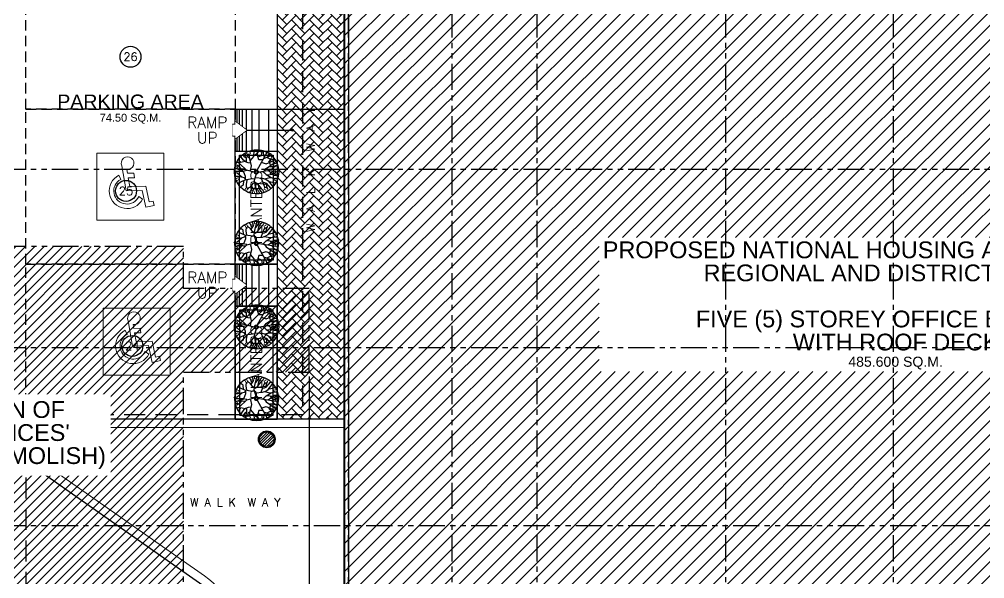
# Model space of a CAD drawing. Header units: metres. Extents: x -12400 to 1, y 0 to 106422.
# Drawn here: x -12297.64 to -12274.61, y 106388.76 to 106402.11 of the extents above; entities that cross this region are included whole.
import ezdxf

# ---------------------------------------------------------------- set-up
doc = ezdxf.new("R2010")
doc.units = ezdxf.units.M
doc.set_wipeout_variables(frame=1)
doc.header["$PDMODE"] = 35
for name, pattern in [('DASHED2', [0.375, 0.25, -0.125]), ('HIDDEN', [0.375, 0.25, -0.125]), ('PHANTOM2', [1.25, 0.625, -0.125, 0.125, -0.125, 0.125, -0.125])]:
    doc.linetypes.add(name, pattern=pattern)
for name, color, linetype, lineweight in [('3', 3, 'Continuous', 30), ('DIM 001', 251, 'Continuous', 13), ('HATCH', 250, 'Continuous', 5), ('Sidewalk', 120, 'Continuous', 5)]:
    doc.layers.add(name, color=color, linetype=linetype, lineweight=lineweight)
for name, color, linetype in [('A-FURNITURE', 1, 'Continuous'), ('Landscape', 108, 'Continuous'), ('MOULDING', 15, 'Continuous'), ('SLOT', 46, 'Continuous'), ('txt', 2, 'Continuous'), ('TXT3', 3, 'Continuous'), ('WALL', 7, 'Continuous')]:
    doc.layers.add(name, color=color, linetype=linetype)
doc.layers.add('GUIDELINES', color=206, linetype='Continuous', plot=False)
doc.styles.add('DIMTXT-100', font='arial.ttf')
doc.styles.add('swis721', font='swiss.ttf')
doc.styles.add('T.25', font='romans.shx', dxfattribs={"height": 0.2})
doc.dimstyles.new('D-100', dxfattribs={"dimtxt": 0.2, "dimasz": 0.15, "dimexe": 0.1, "dimexo": 0.1, "dimgap": 0.1, "dimtad": 1, "dimdec": 3, "dimzin": 4, "dimdsep": 46, "dimtxsty": 'DIMTXT-100', "dimblk": 'ARCHTICK', "dimcen": 0.2, "dimdle": 0.1, "dimclrd": 8, "dimclre": 8, "dimclrt": 2, "dimadec": 0, "dimazin": 1, "dimtfac": 1, "dimtdec": 3, "dimtofl": 0, "dimtmove": 2, "dimatfit": 3, "dimfxl": 1, "dimarcsym": 0})
doc.dimstyles.new('DIM 200', dxfattribs={"dimtxt": 200, "dimasz": 1, "dimexe": 0, "dimexo": 40, "dimgap": 50, "dimtad": 1, "dimtoh": 1, "dimdec": 0, "dimlfac": 2, "dimtxsty": 'swis721', "dimblk": 'CIR', "dimcen": 0, "dimclrd": 155, "dimclre": 155, "dimclrt": 4, "dimadec": 0, "dimazin": 0, "dimtfac": 1, "dimtdec": 0, "dimtix": 1, "dimtmove": 1, "dimatfit": 3, "dimldrblk": 'CIR', "dimfxl": 0, "dimarcsym": 0})
pattern_1 = [(45, (11980.75985, -106385.57022), (0, 0.2155261469), [0.4572, -0.1524]), (135, (11980.86761, -106385.46246), (2e-17, 0.2155261469), [0.4572, -0.1524])]

# ---------------------------------------------------------------- blocks, each defined once
blk = doc.blocks.new('fxdvdfxdvchbdcvbghfbvh')
at = {"layer": 'Sidewalk', "color": 158}
for p, q in [((2002.972, -2305.752), (2002.972, -2304.152)), ((2002.972, -2304.152), (2004.572, -2304.152)), ((2004.572, -2304.152), (2004.572, -2305.752)), ((2003.666, -2305.054), (2003.565, -2304.454)), ((2003.495, -2304.679), (2003.539, -2304.777)), ((2003.703, -2304.633), (2003.688, -2304.544)), ((2003.703, -2304.633), (2003.852, -2304.63)), ((2003.721, -2304.741), (2003.871, -2304.738)), ((2003.756, -2304.945), (2003.721, -2304.741)), ((2003.871, -2304.738), (2003.852, -2304.63)), ((2003.756, -2304.945), (2004.141, -2304.937)), ((2004.141, -2304.937), (2004.221, -2305.317)), ((2003.666, -2305.054), (2004.054, -2305.045)), ((2003.974, -2305.183), (2004.06, -2305.249)), ((2004.054, -2305.045), (2004.139, -2305.444)), ((2004.139, -2305.444), (2004.34, -2305.401)), ((2004.221, -2305.317), (2004.317, -2305.297)), ((2004.317, -2305.297), (2004.34, -2305.401)), ((2004.572, -2305.752), (2002.972, -2305.752))]:
    blk.add_line(p, q, dxfattribs=at)
for centre, radius, start, end in [((2003.704, -2304.392), 0.152, 264.0748, 203.7921), ((2003.688, -2305.053), 0.421, 117.317, 332.1949), ((2003.688, -2305.053), 0.314, 118.2342, 335.6817)]:
    blk.add_arc(centre, radius, start, end, dxfattribs=at)
blk = doc.blocks.new('A$C848c022f')
at = {"layer": 'WALL'}
h = blk.add_hatch(dxfattribs=at)
h.set_pattern_fill('ANSI31', color=250, scale=0.015)
h.set_pattern_definition([(45, (11825.983876, -106480.421745), (-0.033675960454, 0.033675960454), [])])
h.paths.add_polyline_path([(-0.175, 0, 1), (0.175, 0, 1)])
at = {"color": 7}
blk.add_circle((0, 0), 0.2, dxfattribs=at)
at = {"layer": 'SLOT', "color": 5}
blk.add_circle((0, 0), 0.175, dxfattribs=at)
blk = doc.blocks.new('PLANT-64')
at = {"layer": 'Landscape', "const_width": 50}
blk.add_lwpolyline([(156, 1311), (37, 1338), (-117, 1329), (-217, 1320), (-317, 1284), (-472, 1247), (-390, 1138), (-408, 1102), (-444, 1075), (-517, 1066), (-581, 1075), (-644, 1120), (-672, 1165), (-735, 1102), (-862, 1029), (-972, 929), (-1044, 847), (-1126, 766), (-1099, 711), (-1035, 657), (-990, 629), (-981, 584), (-1026, 557), (-1081, 548), (-1126, 557), (-1208, 575), (-1226, 566), (-1262, 484), (-1281, 439), (-1290, 384), (-1317, 339), (-1299, 311), (-1235, 311), (-1235, 311), (-1172, 311), (-1153, 266), (-1181, 239), (-1290, 202), (-1335, 202), (-1344, 66), (-1344, -16), (-1326, -152), (-1326, -252), (-1299, -306), (-1262, -397), (-1190, -361), (-1144, -343), (-1081, -361), (-1081, -397), (-1081, -433), (-1153, -488), (-1199, -506), (-1208, -533), (-1181, -633), (-1144, -679), (-1081, -760), (-1008, -879), (-926, -951), (-844, -1015), (-790, -1088), (-699, -1042), (-690, -997), (-672, -951), (-617, -933), (-553, -1015), (-590, -1051), (-617, -1124), (-581, -1206), (-508, -1233), (-372, -1260), (-317, -1260), (-263, -1242), (-272, -1178), (-290, -1142), (-290, -1088), (-217, -1069), (-190, -1124), (-153, -1224), (-144, -1287), (-17, -1306), (256, -1287), (419, -1224), (537, -1178), (537, -1078), (437, -1024), (428, -1024), (437, -942), (501, -924), (574, -942), (628, -1015), (665, -1069), (719, -1069), (792, -1024), (965, -860), (1083, -697), (1174, -570), (1110, -497), (983, -488), (1001, -397), (1047, -370), (1083, -361), (1165, -397), (1210, -415), (1283, -206), (1292, 21), (1137, 30), (1065, 39), (1083, 139), (1128, 184), (1210, 193), (1265, 184), (1274, 175), (1274, 175), (1265, 330), (1210, 484), (1137, 648), (1047, 793), (956, 766), (910, 748), (837, 784), (856, 847), (865, 938), (883, 956), (856, 1084), (692, 1165), (547, 1220), (419, 1274), (310, 1302), (247, 1220), (219, 1211), (183, 1256), (156, 1293), (147, 1320)], dxfattribs=at)
at = {"layer": 'Landscape'}
for points in [[(-381, 693), (-190, 938), (-172, 1293)], [(-181, 993), (37, 1129), (165, 1329)], [(337, 729), (110, 729), (47, 938), (10, 1320)], [(74, 920), (265, 984), (301, 1247)], [(437, 938), (365, 1247)], [(-708, 629), (-881, 593), (-1162, 575)], [(-372, 530), (-526, 557), (-690, 620), (-808, 702), (-881, 811), (-944, 902)], [(-626, 829), (-735, 893), (-817, 993), (-817, 1011)], [(-635, 629), (-635, 829), (-690, 1066), (-672, 1120)], [(-417, 802), (-526, 875), (-562, 1011), (-572, 1066)], [(-399, 93), (-335, 366), (-444, 866), (-472, 1075)], [(1, 112), (583, 1147)], [(247, 593), (537, 493), (1037, 720)], [(410, 820), (837, 984)], [(610, 875), (810, 775)], [(628, 938), (737, 1111)], [(710, 593), (865, 820)], [(810, 439), (756, 539), (756, 629), (837, 757), (865, 820)], [(992, 511), (1101, 629), (1156, 629)], [(-781, 184), (-699, 184), (-844, 166), (-1044, 166), (-1162, 166), (-1272, 193)], [(-599, 84), (-844, 39), (-1153, 39), (-1244, 39), (-1272, 39)], [(-681, -406), (-681, -270), (-744, -106), (-781, -6), (-853, 66), (-908, 84), (-953, 103), (-1262, 212)], [(-944, 175), (-1035, 293), (-1162, 393), (-1253, 421)], [(-172, 3), (-626, 112), (-1053, 520)], [(28, 3), (1119, 175)], [(347, 39), (447, -52), (556, -143), (837, -334), (956, -361), (1110, -388), (1192, -388)], [(447, 75), (556, 221), (737, 348), (901, 475), (1147, 539), (1192, 548)], [(628, -170), (783, -143), (956, -125), (1047, -52), (1110, -16), (1147, 3)], [(656, 93), (792, 12), (919, -88), (1083, -106), (1192, -125), (1192, -134)], [(728, 339), (965, 339), (1119, 393), (1201, 430), (1228, 421)], [(792, -125), (847, -52), (910, 30), (1065, 66), (1119, 84)], [(874, 139), (965, 257), (1028, 311), (1119, 366), (1201, 384), (1274, 366)], [(-899, -297), (-1181, -61), (-1335, -25), (-1372, -88)], [(-672, -452), (-772, -352), (-1026, -279), (-1153, -270), (-1262, -270)], [(-144, -406), (-381, -433), (-726, -479), (-953, -588), (-1062, -642), (-1099, -651), (-1108, -679)], [(-817, -533), (-826, -788), (-944, -860)], [(-608, -479), (-644, -742), (-644, -860), (-590, -915)], [(-53, -106), (-172, -497), (-135, -770), (-44, -1106), (1, -1306)], [(-90, -334), (319, -370), (519, -433), (674, -524), (819, -724), (937, -888)], [(256, -370), (356, -633), (456, -879), (583, -933)], [(447, -397), (774, -334), (919, -352), (1065, -424)], [(728, -570), (928, -606), (1065, -651), (1092, -715)], [(947, -125), (1047, -179), (1137, -188), (1283, -197), (1283, -188)], [(-172, -661), (-272, -697), (-417, -897), (-526, -969), (-544, -1015)], [(-317, -933), (-381, -1133), (-444, -1197)], [(-344, -815), (-253, -979), (-181, -1078)], [(-117, -606), (37, -706), (256, -979), (365, -1106), (410, -1178), (437, -1206)], [(-63, -1051), (-117, -897), (65, -1097), (147, -1269)], [(56, -670), (537, -715), (565, -842), (619, -1006)], [(74, -788), (101, -988), (228, -1169), (328, -1260)], [(392, -597), (547, -661), (810, -960), (810, -924)]]:
    blk.add_lwpolyline(points, dxfattribs=at)
for centre, radius in [((-24, 15), 1324), ((-44, 3), 116), ((-44, 3), 90.6), ((-44, 3), 70.9)]:
    blk.add_circle(centre, radius, dxfattribs=at)
blk = doc.blocks.new('A$C83231c01')
h = blk.add_hatch()
h.set_pattern_fill('ANSI31', color=250, scale=0.05)
h.set_pattern_definition([(45, (51.58009, 7.25028), (-0.1122532, 0.1122532), [])])
h.paths.add_polyline_path([(2.911, 21.264), (9.011, 21.264), (9.011, 22.264), (15.111, 22.264), (15.111, 21.264), (18.111, 21.264), (18.111, 19.264), (15.111, 19.264), (15.111, 13.264), (2.911, 13.464)])
at = {"layer": 'HATCH'}
h = blk.add_hatch(dxfattribs=at)
h.set_pattern_fill('ANSI31', color=256, scale=0.075)
h.set_pattern_definition([(45, (11980.75985, -106325.57022), (-0.16837980227, 0.16837980227), [])])
h.paths.add_polyline_path([(45.15, 29.2), (35.95, 29.2), (35.95, 30.825), (28.15, 30.825), (28.15, 29.2), (28.15, 29.2), (18.95, 29.2), (18.95, 25.542), (18.95, 12.513), (20.963, 10.5), (28.15, 10.5), (28.15, 11.5), (35.95, 11.5), (35.95, 10.5), (45.15, 10.5)])
h.paths.add_polyline_path([(25.029, 19.28), (39.15, 19.28), (39.15, 22.48), (25.029, 22.48)], flags=16)
at = {"layer": 'MOULDING'}
h = blk.add_hatch(dxfattribs=at)
h.set_pattern_fill('AR-HBONE', color=256, scale=0.0015)
h.set_pattern_definition(pattern_1)
h.paths.add_polyline_path([(17.35, 30.642), (17.35, 25.542), (18.95, 25.542), (18.95, 29.2), (28.15, 29.2), (28.15, 30.642)])
h = blk.add_hatch(dxfattribs=at)
h.set_pattern_fill('AR-HBONE', color=256, scale=0.0015)
h.set_pattern_definition(pattern_1)
h.paths.add_polyline_path([(18.95, 25.542), (17.35, 25.542), (17.35, 18.142), (18.95, 18.142)])
at = {"const_width": 0.05}
blk.add_lwpolyline([(20.963, 10.5), (28.15, 10.5), (28.15, 11.5), (35.95, 11.5), (35.95, 10.5), (45.15, 10.5), (45.15, 29.2), (35.95, 29.2), (35.95, 30.925), (28.15, 30.925), (28.15, 29.2), (18.95, 29.2), (18.95, 12.513)], close=True, dxfattribs=at)
at = {"color": 1, "linetype": 'HIDDEN', "ltscale": 2}
blk.add_lwpolyline([(28.15, 29.2), (28.15, 30.2), (17.95, 30.2), (17.95, 18.25), (11.35, 18.25), (11.35, 7.25), (46.15, 7.25), (46.15, 30.2), (35.95, 30.2), (35.95, 29.2)], dxfattribs=at)
at = {"color": 8}
for points in [[(16.384, 25.542), (16.384, 24.542)], [(16.443, 25.542), (16.443, 24.542)], [(16.517, 25.542), (16.517, 24.542)], [(16.609, 25.542), (16.609, 24.542)], [(16.745, 25.542), (16.745, 24.542)], [(16.909, 25.542), (16.909, 24.542)], [(17.14, 25.542), (17.14, 24.542)], [(16.384, 21.842), (16.384, 20.842)], [(16.443, 21.842), (16.443, 20.842)], [(16.517, 21.842), (16.517, 20.842)], [(16.609, 21.842), (16.609, 20.842)], [(16.745, 21.842), (16.745, 20.842)], [(16.909, 21.842), (16.909, 20.842)], [(17.14, 21.842), (17.14, 20.842)]]:
    blk.add_lwpolyline(points, dxfattribs=at)
at = {"color": 1}
blk.add_lwpolyline([(16.616, 25.042), (17.716, 25.042)], dxfattribs=at)
for points in [[(16.35, 24.542), (17.35, 24.542), (17.35, 21.842), (16.35, 21.842)], [(16.35, 18.142), (17.35, 18.142), (17.35, 20.842), (16.35, 20.842)]]:
    blk.add_lwpolyline(points, close=True, dxfattribs=at)
at = {"color": 8}
for points in [[(16.45, 24.442), (17.25, 24.442), (17.25, 21.942), (16.45, 21.942)], [(16.45, 18.242), (17.25, 18.242), (17.25, 20.742), (16.45, 20.742)]]:
    blk.add_lwpolyline(points, close=True, dxfattribs=at)
at = {"color": 2, "linetype": 'PHANTOM2'}
blk.add_lwpolyline([(15.111, 21.264), (15.111, 22.264), (9.011, 22.264), (9.011, 21.264), (2.911, 21.264), (2.911, 13.464), (15.111, 13.264), (15.111, 19.264), (18.111, 19.264), (18.111, 21.264)], close=True, dxfattribs=at)
at = {"color": 250}
for centre in [(13.85, 26.792), (13.744, 23.591), (13.894, 19.891)]:
    blk.add_circle(centre, 0.25, dxfattribs=at)
at = {"color": 2}
blk.add_circle((17.716, 25.042), 0.025, dxfattribs=at)
at = {"layer": 'A-FURNITURE'}
for points in [[(16.35, 18.142), (16.35, 25.542), (18.95, 25.542), (18.95, 18.142), (16.35, 18.142)], [(16.35, 24.542), (17.35, 24.542)], [(16.35, 21.842), (17.35, 21.842)], [(16.35, 20.842), (17.35, 20.842)]]:
    blk.add_lwpolyline(points, dxfattribs=at)
blk.add_lwpolyline([(11.35, 3), (17.35, 3), (17.35, 8.1), (46.15, 8.1), (46.15, 10.642), (45.15, 10.642), (45.15, 10.5), (35.95, 10.5), (35.95, 11.5), (28.15, 11.5), (28.15, 10.5), (20.963, 10.5), (18.95, 12.513), (18.95, 18.142), (11.65, 18.142, 0.414214), (11.35, 17.842), (11.35, 17.663, 0.244698), (11.777, 16.844), (15.498, 14.238, -0.244698), (16.35, 12.6), (16.35, 8.542, -0.244698), (15.498, 6.904), (11.777, 4.299, 0.244698), (11.35, 3.479)], format="xyb", close=True, dxfattribs=at)
at = {"layer": 'GUIDELINES'}
blk.add_lwpolyline([(21.005, 10.6), (28.05, 10.6), (28.05, 11.6), (36.05, 11.6), (36.05, 10.6), (45.05, 10.6), (45.05, 29.1), (35.85, 29.1), (35.85, 30.825), (28.25, 30.825), (28.25, 29.1), (19.05, 29.1), (19.05, 12.555)], close=True, dxfattribs=at)
at = {"layer": 'HATCH'}
blk.add_lwpolyline([(18.95, 17.942), (11.65, 17.942, 0.414214), (11.55, 17.842), (11.55, 17.663, 0.244698), (11.892, 17.008), (15.612, 14.402, -0.244698), (16.55, 12.6), (16.55, 8.542, -0.244698), (15.612, 6.74), (11.892, 4.135, 0.244698), (11.55, 3.479), (11.55, 2.99)], format="xyb", dxfattribs=at)
at = {"layer": 'MOULDING'}
for points in [[(28.15, 29.2), (28.15, 30.642), (17.35, 30.642), (17.35, 25.542), (18.95, 25.542), (18.95, 29.2), (28.15, 29.2)], [(28.15, 29.2), (28.15, 30.642), (17.35, 30.642), (17.35, 25.542), (18.95, 25.542), (18.95, 29.2), (28.15, 29.2)], [(17.35, 25.542), (17.35, 18.142)]]:
    blk.add_lwpolyline(points, dxfattribs=at)
at = {"layer": 'SLOT', "linetype": 'DASHED2'}
for points in [[(16.35, 28.042), (16.35, 25.542), (11.35, 25.542), (11.35, 28.042)], [(16.35, 25.542), (16.35, 21.842), (11.35, 21.842), (11.35, 25.542)], [(16.35, 21.842), (16.35, 18.142), (11.35, 18.142), (11.35, 21.842)]]:
    blk.add_lwpolyline(points, close=True, dxfattribs=at)
at = {"layer": 'WALL', "color": 1}
for points in [[(16.35, 24.909), (16.35, 24.842), (16.616, 25.042), (16.616, 25.042), (16.35, 25.242), (16.35, 25.176), (16.283, 25.176), (16.283, 24.909)], [(16.35, 21.209), (16.35, 21.142), (16.616, 21.342), (16.616, 21.342), (16.35, 21.542), (16.35, 21.476), (16.283, 21.476), (16.283, 21.209)]]:
    blk.add_lwpolyline(points, close=True, dxfattribs=at)
at = {"color": 250}
for p in [(-1989.923, 2328.644), (-1989.772, 2324.944)]:
    blk.add_blockref('fxdvdfxdvchbdcvbghfbvh', p, dxfattribs=at)
at = {"layer": '3', "color": 3, "xscale": 0.00039927785625, "yscale": 0.00039927785625, "zscale": 0.00039927785625}
for p in [(16.868, 24.041), (16.868, 20.341)]:
    blk.add_blockref('PLANT-64', p, dxfattribs=at)
at = {"layer": '3', "color": 3, "xscale": -0.00039927785625, "yscale": 0.00039927785625, "zscale": 0.00039927785625, "rotation": 180}
for p in [(16.868, 22.343), (16.868, 18.643)]:
    blk.add_blockref('PLANT-64', p, dxfattribs=at)
at = {"layer": 'SLOT'}
for p in [(11.85, 17.663), (11.85, 17.663), (17.1, 17.663)]:
    blk.add_blockref('A$C848c022f', p, dxfattribs=at)
at = {"layer": 'txt', "ltscale": 0.3, "attachment_point": 5, "line_spacing_factor": 0.825, "style": 'DIMTXT-100'}
for s, insert, char_height, width in [('{\\H1.3333x;\\C0;PARKING AREA\\P\\H0.5625x;\\C256;74.50 SQ.M.}', (13.85, 25.542), 0.25, 4.2084), ('{\\H1.3333x;\\C0;PROPOSED NATIONAL HOUSING AUTHORITY (NHA)\\P REGIONAL AND DISTRICT OFFICE:\\P\\PFIVE (5) STOREY OFFICE BUILDING \\PWITH ROOF DECK\\P\\H0.60002x;\\C256;485.600 SQ.M.}', (32.101, 20.857), 0.3, 14.51188)]:
    blk.add_mtext(s, dxfattribs=dict(at, insert=insert, char_height=char_height, width=width))
at = {"layer": 'TXT3', "ltscale": 0.3, "char_height": 0.2, "attachment_point": 5, "line_spacing_factor": 0.825, "style": 'T.25'}
for s, insert, width in [('26', (13.85, 26.792), 0.451), ('{\\H1.3333x;RAMP UP}', (15.683, 25.042), 1.52064), ('25', (13.744, 23.591), 1.78691), ('{\\H1.3333x;RAMP UP}', (15.683, 21.342), 1.52064), ('24', (13.894, 19.891), 1.78691)]:
    blk.add_mtext(s, dxfattribs=dict(at, insert=insert, width=width))
at = {"layer": 'TXT3', "ltscale": 0.3, "insert": (18.15, 24.1), "char_height": 0.2, "attachment_point": 5, "rotation": 90, "line_spacing_factor": 0.825, "style": 'T.25'}
blk.add_mtext_dynamic_manual_height_columns('\\pxse0.75,t28;{\\C4;W  A  L  K   W  A  Y}', width=8.75701, gutter_width=0.001, heights=[0], dxfattribs=at)
at = {"layer": 'TXT3', "ltscale": 0.3, "char_height": 0.2, "width": 1.52064, "attachment_point": 5, "rotation": 90, "line_spacing_factor": 0.825, "style": 'T.25'}
for insert in [(16.85, 23.192), (16.85, 19.492)]:
    blk.add_mtext('{\\H1.3333x;PLANTERS}', dxfattribs=dict(at, insert=insert))
at = {"layer": 'TXT3', "ltscale": 0.3, "insert": (16.35, 16.162), "char_height": 0.2, "attachment_point": 5, "line_spacing_factor": 0.825, "style": 'T.25'}
blk.add_mtext_dynamic_manual_height_columns('\\pxse0.75,t28;{\\C4;W A L K  W A Y}', width=6.08419, gutter_width=0.001, heights=[0], dxfattribs=at)
at = {"color": 1}
blk.add_wipeout([(4.65, 18.734), (4.65, 16.795), (13.373, 16.795), (13.373, 18.734), (5.15, 18.734)], dxfattribs=at)
at = {"color": 2}
for points in [[(16.616, 25.042), (16.35, 24.842), (16.35, 24.909), (16.283, 24.909), (16.283, 25.176), (16.35, 25.176), (16.35, 25.242)], [(16.616, 21.342), (16.35, 21.142), (16.35, 21.209), (16.283, 21.209), (16.283, 21.476), (16.35, 21.476), (16.35, 21.542)]]:
    blk.add_wipeout(points, dxfattribs=at).dxf.layer = 'A-FURNITURE'
at = {"layer": 'txt', "ltscale": 0.3, "insert": (9.011, 17.764), "char_height": 0.3, "width": 14.51188, "attachment_point": 5, "line_spacing_factor": 0.825, "style": 'DIMTXT-100'}
blk.add_mtext("{\\H1.3333x;\\C0;EXISTING LOCATION OF \\PMADAYAW RESIDENCES' \\PMODEL HOUSE (TO DEMOLISH)}", dxfattribs=at)
blk = doc.blocks.new('CIR')
at = {"color": 4}
blk.add_circle((0, 0), 50, dxfattribs=at)
blk = doc.blocks.new('_ArchTick')
at = {"color": 0, "linetype": 'ByBlock', "const_width": 0.15}
blk.add_lwpolyline([(-0.5, -0.5), (0.5, 0.5)], dxfattribs=at)
blk = doc.blocks.new('*D363')
at = {"layer": 'DEFPOINTS', "color": 0, "transparency": 16777216}
for p in [(-12289.786, 106403.528), (-12315.036, 106385.028), (-12287.311, 106385.028)]:
    blk.add_point(p, dxfattribs=at)
at = {"layer": 'DIM 001', "color": 8, "lineweight": -2, "transparency": 16777216}
for p, q in [((-12315.036, 106403.628), (-12315.036, 106384.928)), ((-12289.886, 106403.528), (-12315.136, 106403.528)), ((-12287.411, 106385.028), (-12315.136, 106385.028))]:
    blk.add_line(p, q, dxfattribs=at)
at = {"layer": 'DIM 001', "color": 8, "lineweight": -2, "transparency": 16777216, "xscale": 0.15, "yscale": 0.15, "zscale": 0.15}
for p, rotation in [((-12315.036, 106403.528), 90), ((-12315.036, 106385.028), 270)]:
    blk.add_blockref('_ArchTick', p, dxfattribs=dict(at, rotation=rotation))
at = {"layer": 'DIM 001', "color": 2, "transparency": 16777216, "insert": (-12315.238, 106394.278), "char_height": 0.2, "attachment_point": 5, "rotation": 90, "style": 'DIMTXT-100'}
blk.add_mtext('18.500', dxfattribs=at)
blk = doc.blocks.new('*D2377')
at = {"layer": 'DEFPOINTS', "color": 0, "transparency": 16777216}
for p in [(-12290.725, 106393.692), (-12289.786, 106387.503), (-12290.725, 106375.178)]:
    blk.add_point(p, dxfattribs=at)
at = {"layer": 'DIM 001', "color": 8, "lineweight": -2, "transparency": 16777216}
for p, q in [((-12290.725, 106393.592), (-12290.725, 106375.078)), ((-12289.786, 106387.403), (-12289.786, 106375.078)), ((-12289.686, 106375.178), (-12290.825, 106375.178))]:
    blk.add_line(p, q, dxfattribs=at)
at = {"layer": 'DIM 001', "color": 8, "lineweight": -2, "transparency": 16777216, "xscale": 0.15, "yscale": 0.15, "zscale": 0.15, "rotation": 180}
blk.add_blockref('_ArchTick', (-12290.725, 106375.178), dxfattribs=at)
at = {"layer": 'DIM 001', "color": 8, "lineweight": -2, "transparency": 16777216, "xscale": 0.15, "yscale": 0.15, "zscale": 0.15}
blk.add_blockref('_ArchTick', (-12289.786, 106375.178), dxfattribs=at)
at = {"layer": 'DIM 001', "color": 2, "transparency": 16777216, "insert": (-12290.255, 106375.38), "char_height": 0.2, "attachment_point": 5, "style": 'DIMTXT-100'}
blk.add_mtext('.939', dxfattribs=at)
blk = doc.blocks.new('*D2378')
at = {"layer": 'DEFPOINTS', "color": 0, "transparency": 16777216}
for p in [(-12290.725, 106393.692), (-12305.925, 106387.892), (-12305.925, 106375.178)]:
    blk.add_point(p, dxfattribs=at)
at = {"layer": 'DIM 001', "color": 8, "lineweight": -2, "transparency": 16777216}
for p, q in [((-12290.725, 106393.592), (-12290.725, 106375.078)), ((-12305.925, 106387.792), (-12305.925, 106375.078)), ((-12290.625, 106375.178), (-12306.025, 106375.178))]:
    blk.add_line(p, q, dxfattribs=at)
at = {"layer": 'DIM 001', "color": 8, "lineweight": -2, "transparency": 16777216, "xscale": 0.15, "yscale": 0.15, "zscale": 0.15, "rotation": 180}
blk.add_blockref('_ArchTick', (-12305.925, 106375.178), dxfattribs=at)
at = {"layer": 'DIM 001', "color": 8, "lineweight": -2, "transparency": 16777216, "xscale": 0.15, "yscale": 0.15, "zscale": 0.15}
blk.add_blockref('_ArchTick', (-12290.725, 106375.178), dxfattribs=at)
at = {"layer": 'DIM 001', "color": 2, "transparency": 16777216, "insert": (-12298.325, 106375.38), "char_height": 0.2, "attachment_point": 5, "style": 'DIMTXT-100'}
blk.add_mtext('15.200', dxfattribs=at)
blk = doc.blocks.new('SITEDEVGRID')
at = {"color": 6, "linetype": 'PHANTOM2'}
for points in [[(0, -12.1), (0, 26.442)], [(2.475, -12.1), (2.475, 26.442)], [(4.5, -12.1), (4.5, 26.442)], [(9, -12.1), (9, 26.442)], [(13, -12.1), (13, 26.442)], [(38.55, 13.5), (-26.15, 13.5)], [(38.55, 9.25), (-26.15, 9.25)], [(38.55, 5), (-26.15, 5)]]:
    blk.add_leader(points, dimstyle='DIM 200', override={"dimasz": 0.002, "dimgap": 60, "dimtad": 0}, dxfattribs=at)

msp = doc.modelspace()

# ---------------------------------------------------------------- block references
msp.add_blockref('A$C83231c01', (-12308.836, 106374.42791))

# ---------------------------------------------------------------- next in the draw order: block references
msp.add_blockref('SITEDEVGRID', (-12289.78574, 106385.02819))

# ---------------------------------------------------------------- next in the draw order: dimensions: what is measured, and where the dimension line sits
at = {"layer": 'DIM 001'}
dim = msp.add_linear_dim(base=(-12315.03557, 106385.02819), p1=(-12289.78574, 106403.52819), p2=(-12287.31074, 106385.02819), angle=90, dimstyle='D-100', dxfattribs=at)
dim.commit()
dim.dimension.update_dxf_attribs({"geometry": '*D363', "text_midpoint": (-12315.23768, 106394.27819)})
for base, p1, p2, picture, middle in [((-12305.92491, 106375.17791), (-12290.72491, 106393.6924), (-12305.92491, 106387.8924), '*D2378', (-12298.32491, 106375.38003)), ((-12290.72491, 106375.17791), (-12289.78574, 106387.50319), (-12290.72491, 106393.6924), '*D2377', (-12290.25533, 106375.3801))]:
    dim = msp.add_linear_dim(base=base, p1=p1, p2=p2, dimstyle='D-100', dxfattribs=at)
    dim.commit()
    dim.dimension.update_dxf_attribs({"geometry": picture, "text_midpoint": middle})

doc.saveas('drawing.dxf')
